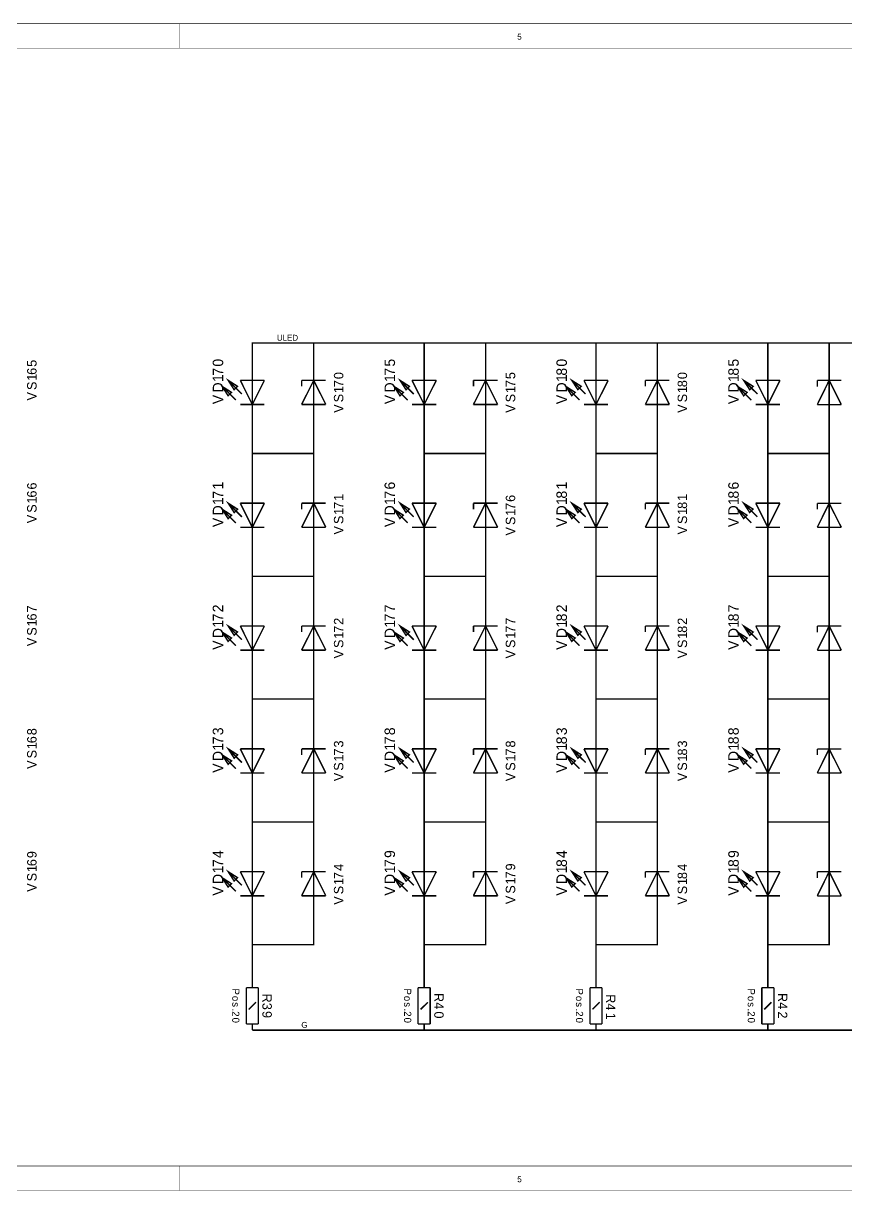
# Model space of a CAD drawing. Header units: millimetres. Extents: x 0 to 33.5, y 0 to 9.5.
# Drawn here: x 21.03 to 27.73, y 0 to 9.5 of the extents above; entities that cross this region are included whole.
import ezdxf

# ---------------------------------------------------------------- set-up
doc = ezdxf.new("R2010")
doc.units = ezdxf.units.MM
doc.header["$MEASUREMENT"] = 0
doc.layers.add('Sheet', color=255, linetype='Continuous')

msp = doc.modelspace()

# ---------------------------------------------------------------- linework, layer by layer
at = {"layer": 'Sheet'}
for points, const_width in [([(0, 9.4983), (0, 0), (33.4646, 0), (33.4646, 9.4983), (0, 9.4983), (0, 9.4983)], 0.0039), ([(0, 9.4983), (33.4646, 9.4983), (33.4646, 0), (0, 0), (0, 9.4983)], 0.0039), ([(0.2005, 9.2995), (0.2005, 0.1988), (33.2657, 0.1988), (33.2657, 9.2995), (0.2005, 9.2995), (0.2005, 9.2995)], 0.0039), ([(0.2005, 9.2995), (33.2657, 9.2995), (33.2657, 0.1988), (0.2005, 0.1988), (0.2005, 9.2995)], 0.0039), ([(22.7305, 6.4968), (22.7029, 6.4692), (22.6545, 6.5452), (22.7305, 6.4968)], 0.0118), ([(22.7798, 6.5461), (22.7522, 6.5185), (22.7037, 6.5945), (22.7798, 6.5461)], 0.0118), ([(22.7798, 6.5461), (22.7522, 6.5185), (22.7037, 6.5945), (22.7798, 6.5461)], 0.0039), ([(24.1306, 6.4968), (24.103, 6.4692), (24.0546, 6.5452), (24.1306, 6.4968)], 0.0118), ([(24.1799, 6.5461), (24.1523, 6.5185), (24.1039, 6.5945), (24.1799, 6.5461)], 0.0118), ([(24.1799, 6.5461), (24.1523, 6.5185), (24.1039, 6.5945), (24.1799, 6.5461)], 0.0039), ([(25.5307, 6.4968), (25.5032, 6.4692), (25.4547, 6.5452), (25.5307, 6.4968)], 0.0118), ([(25.58, 6.5461), (25.5525, 6.5185), (25.5032, 6.5945), (25.58, 6.5461)], 0.0118), ([(25.58, 6.5461), (25.5525, 6.5185), (25.5032, 6.5945), (25.58, 6.5461)], 0.0039), ([(26.9309, 6.4968), (26.9033, 6.4692), (26.854, 6.5452), (26.9309, 6.4968)], 0.0118), ([(26.9802, 6.5461), (26.9526, 6.5185), (26.9033, 6.5945), (26.9802, 6.5461)], 0.0118), ([(26.9802, 6.5461), (26.9526, 6.5185), (26.9033, 6.5945), (26.9802, 6.5461)], 0.0039), ([(22.7305, 6.4968), (22.7029, 6.4692), (22.6545, 6.5452), (22.7305, 6.4968)], 0.0039), ([(24.1306, 6.4968), (24.103, 6.4692), (24.0546, 6.5452), (24.1306, 6.4968)], 0.0039), ([(25.5307, 6.4968), (25.5032, 6.4692), (25.4547, 6.5452), (25.5307, 6.4968)], 0.0039), ([(26.9309, 6.4968), (26.9033, 6.4692), (26.854, 6.5452), (26.9309, 6.4968)], 0.0039), ([(22.7798, 5.5461), (22.7522, 5.5186), (22.7037, 5.5946), (22.7798, 5.5461)], 0.0118), ([(24.1799, 5.5461), (24.1523, 5.5186), (24.1039, 5.5946), (24.1799, 5.5461)], 0.0118), ([(25.58, 5.5461), (25.5525, 5.5186), (25.5032, 5.5946), (25.58, 5.5461)], 0.0118), ([(26.9802, 5.5461), (26.9526, 5.5186), (26.9033, 5.5946), (26.9802, 5.5461)], 0.0118), ([(22.7305, 5.4968), (22.7029, 5.4693), (22.6545, 5.5453), (22.7305, 5.4968)], 0.0118), ([(22.7305, 5.4968), (22.7029, 5.4693), (22.6545, 5.5453), (22.7305, 5.4968)], 0.0039), ([(22.7798, 5.5461), (22.7522, 5.5186), (22.7037, 5.5946), (22.7798, 5.5461)], 0.0039), ([(24.1306, 5.4968), (24.103, 5.4693), (24.0546, 5.5453), (24.1306, 5.4968)], 0.0118), ([(24.1306, 5.4968), (24.103, 5.4693), (24.0546, 5.5453), (24.1306, 5.4968)], 0.0039), ([(24.1799, 5.5461), (24.1523, 5.5186), (24.1039, 5.5946), (24.1799, 5.5461)], 0.0039), ([(25.5307, 5.4968), (25.5032, 5.4693), (25.4547, 5.5453), (25.5307, 5.4968)], 0.0118), ([(25.5307, 5.4968), (25.5032, 5.4693), (25.4547, 5.5453), (25.5307, 5.4968)], 0.0039), ([(25.58, 5.5461), (25.5525, 5.5186), (25.5032, 5.5946), (25.58, 5.5461)], 0.0039), ([(26.9309, 5.4968), (26.9033, 5.4693), (26.854, 5.5453), (26.9309, 5.4968)], 0.0118), ([(26.9309, 5.4968), (26.9033, 5.4693), (26.854, 5.5453), (26.9309, 5.4968)], 0.0039), ([(26.9802, 5.5461), (26.9526, 5.5186), (26.9033, 5.5946), (26.9802, 5.5461)], 0.0039), ([(22.7305, 4.4969), (22.7029, 4.4693), (22.6545, 4.5453), (22.7305, 4.4969)], 0.0118), ([(22.7798, 4.5462), (22.7522, 4.5186), (22.7037, 4.5946), (22.7798, 4.5462)], 0.0118), ([(22.7798, 4.5462), (22.7522, 4.5186), (22.7037, 4.5946), (22.7798, 4.5462)], 0.0039), ([(24.1306, 4.4969), (24.103, 4.4693), (24.0546, 4.5453), (24.1306, 4.4969)], 0.0118), ([(24.1799, 4.5462), (24.1523, 4.5186), (24.1039, 4.5946), (24.1799, 4.5462)], 0.0118), ([(24.1799, 4.5462), (24.1523, 4.5186), (24.1039, 4.5946), (24.1799, 4.5462)], 0.0039), ([(25.5307, 4.4969), (25.5032, 4.4693), (25.4547, 4.5453), (25.5307, 4.4969)], 0.0118), ([(25.58, 4.5462), (25.5525, 4.5186), (25.5032, 4.5946), (25.58, 4.5462)], 0.0118), ([(25.58, 4.5462), (25.5525, 4.5186), (25.5032, 4.5946), (25.58, 4.5462)], 0.0039), ([(26.9309, 4.4969), (26.9033, 4.4693), (26.854, 4.5453), (26.9309, 4.4969)], 0.0118), ([(26.9802, 4.5462), (26.9526, 4.5186), (26.9033, 4.5946), (26.9802, 4.5462)], 0.0118), ([(26.9802, 4.5462), (26.9526, 4.5186), (26.9033, 4.5946), (26.9802, 4.5462)], 0.0039), ([(22.7305, 4.4969), (22.7029, 4.4693), (22.6545, 4.5453), (22.7305, 4.4969)], 0.0039), ([(24.1306, 4.4969), (24.103, 4.4693), (24.0546, 4.5453), (24.1306, 4.4969)], 0.0039), ([(25.5307, 4.4969), (25.5032, 4.4693), (25.4547, 4.5453), (25.5307, 4.4969)], 0.0039), ([(26.9309, 4.4969), (26.9033, 4.4693), (26.854, 4.5453), (26.9309, 4.4969)], 0.0039), ([(22.7798, 3.5462), (22.7522, 3.5186), (22.7037, 3.5947), (22.7798, 3.5462)], 0.0118), ([(24.1799, 3.5462), (24.1523, 3.5186), (24.1039, 3.5947), (24.1799, 3.5462)], 0.0118), ([(25.58, 3.5462), (25.5525, 3.5186), (25.5032, 3.5947), (25.58, 3.5462)], 0.0118), ([(26.9802, 3.5462), (26.9526, 3.5186), (26.9033, 3.5947), (26.9802, 3.5462)], 0.0118), ([(22.7305, 3.4969), (22.7029, 3.4694), (22.6545, 3.5454), (22.7305, 3.4969)], 0.0118), ([(22.7305, 3.4969), (22.7029, 3.4694), (22.6545, 3.5454), (22.7305, 3.4969)], 0.0039), ([(22.7798, 3.5462), (22.7522, 3.5186), (22.7037, 3.5947), (22.7798, 3.5462)], 0.0039), ([(24.1306, 3.4969), (24.103, 3.4694), (24.0546, 3.5454), (24.1306, 3.4969)], 0.0118), ([(24.1306, 3.4969), (24.103, 3.4694), (24.0546, 3.5454), (24.1306, 3.4969)], 0.0039), ([(24.1799, 3.5462), (24.1523, 3.5186), (24.1039, 3.5947), (24.1799, 3.5462)], 0.0039), ([(25.5307, 3.4969), (25.5032, 3.4694), (25.4547, 3.5454), (25.5307, 3.4969)], 0.0118), ([(25.5307, 3.4969), (25.5032, 3.4694), (25.4547, 3.5454), (25.5307, 3.4969)], 0.0039), ([(25.58, 3.5462), (25.5525, 3.5186), (25.5032, 3.5947), (25.58, 3.5462)], 0.0039), ([(26.9309, 3.4969), (26.9033, 3.4694), (26.854, 3.5454), (26.9309, 3.4969)], 0.0118), ([(26.9309, 3.4969), (26.9033, 3.4694), (26.854, 3.5454), (26.9309, 3.4969)], 0.0039), ([(26.9802, 3.5462), (26.9526, 3.5186), (26.9033, 3.5947), (26.9802, 3.5462)], 0.0039), ([(22.7798, 2.5463), (22.7522, 2.5187), (22.7037, 2.5947), (22.7798, 2.5463)], 0.0118), ([(22.7798, 2.5463), (22.7522, 2.5187), (22.7037, 2.5947), (22.7798, 2.5463)], 0.0039), ([(24.1799, 2.5463), (24.1523, 2.5187), (24.1039, 2.5947), (24.1799, 2.5463)], 0.0118), ([(24.1799, 2.5463), (24.1523, 2.5187), (24.1039, 2.5947), (24.1799, 2.5463)], 0.0039), ([(25.58, 2.5463), (25.5525, 2.5187), (25.5032, 2.5947), (25.58, 2.5463)], 0.0118), ([(25.58, 2.5463), (25.5525, 2.5187), (25.5032, 2.5947), (25.58, 2.5463)], 0.0039), ([(26.9802, 2.5463), (26.9526, 2.5187), (26.9033, 2.5947), (26.9802, 2.5463)], 0.0118), ([(26.9802, 2.5463), (26.9526, 2.5187), (26.9033, 2.5947), (26.9802, 2.5463)], 0.0039), ([(22.7305, 2.497), (22.7029, 2.4694), (22.6545, 2.5454), (22.7305, 2.497)], 0.0118), ([(22.7305, 2.497), (22.7029, 2.4694), (22.6545, 2.5454), (22.7305, 2.497)], 0.0039), ([(24.1306, 2.497), (24.103, 2.4694), (24.0546, 2.5454), (24.1306, 2.497)], 0.0118), ([(24.1306, 2.497), (24.103, 2.4694), (24.0546, 2.5454), (24.1306, 2.497)], 0.0039), ([(25.5307, 2.497), (25.5032, 2.4694), (25.4547, 2.5454), (25.5307, 2.497)], 0.0118), ([(25.5307, 2.497), (25.5032, 2.4694), (25.4547, 2.5454), (25.5307, 2.497)], 0.0039), ([(26.9309, 2.497), (26.9033, 2.4694), (26.854, 2.5454), (26.9309, 2.497)], 0.0118), ([(26.9309, 2.497), (26.9033, 2.4694), (26.854, 2.5454), (26.9309, 2.497)], 0.0039)]:
    msp.add_lwpolyline(points, close=True, dxfattribs=dict(at, const_width=const_width))
for points, const_width in [([(22.3103, 9.4992), (22.3103, 9.2995)], 0.0039), ([(22.9001, 6.6931), (22.9001, 6.8994), (23.4005, 6.8994), (23.4005, 6.6931)], 0.0118), ([(23.4013, 6.8986), (24.3002, 6.8986), (24.8014, 6.8986), (25.7003, 6.8986), (26.2016, 6.8986), (27.1005, 6.8986), (27.6, 6.8986), (28.5006, 6.8986), (29.0002, 6.8986), (29.9007, 6.8986), (30.4003, 6.8986), (30.4003, 6.6931)], 0.0118), ([(24.3002, 6.6931), (24.3002, 6.8994)], 0.0118), ([(24.8006, 6.8994), (24.8006, 6.6931)], 0.0118), ([(25.7003, 6.6931), (25.7003, 6.8994)], 0.0118), ([(26.2007, 6.8994), (26.2007, 6.6931)], 0.0118), ([(27.1005, 6.6931), (27.1005, 6.8994)], 0.0118), ([(27.6, 6.8986), (27.6, 6.6931)], 0.0118), ([(22.9001, 6.5945), (22.9001, 6.6931)], 0.0118), ([(23.4005, 6.5945), (23.4005, 6.6931)], 0.0118), ([(24.3002, 6.5945), (24.3002, 6.6931)], 0.0118), ([(24.8006, 6.5945), (24.8006, 6.6931)], 0.0118), ([(25.7003, 6.5945), (25.7003, 6.6931)], 0.0118), ([(26.2007, 6.5945), (26.2007, 6.6931)], 0.0118), ([(27.1005, 6.5945), (27.1005, 6.6931)], 0.0118), ([(27.6, 6.5945), (27.6, 6.6931)], 0.0118), ([(22.8149, 6.4834), (22.7037, 6.5945)], 0.0118), ([(22.7798, 6.5461), (22.7037, 6.5945)], 0.0118), ([(22.7522, 6.5185), (22.7037, 6.5945)], 0.0118), ([(22.8023, 6.5945), (22.9986, 6.5945)], 0.0118), ([(22.8023, 6.5945), (22.9001, 6.3982)], 0.0118), ([(22.9986, 6.5945), (22.9001, 6.3982)], 0.0118), ([(22.9001, 6.3982), (22.9001, 6.5945)], 0.0118), ([(23.499, 6.5945), (23.3019, 6.5945)], 0.0118), ([(23.3019, 6.3982), (23.4005, 6.5945)], 0.0118), ([(23.3019, 6.5945), (23.3019, 6.5452)], 0.0118), ([(23.4005, 6.3982), (23.4005, 6.5945)], 0.0118), ([(23.4005, 6.5945), (23.499, 6.3982)], 0.0118), ([(24.215, 6.4834), (24.1039, 6.5945)], 0.0118), ([(24.1799, 6.5461), (24.1039, 6.5945)], 0.0118), ([(24.1523, 6.5185), (24.1039, 6.5945)], 0.0118), ([(24.2016, 6.5945), (24.3988, 6.5945)], 0.0118), ([(24.2016, 6.5945), (24.3002, 6.3982)], 0.0118), ([(24.3988, 6.5945), (24.3002, 6.3982)], 0.0118), ([(24.3002, 6.3982), (24.3002, 6.5945)], 0.0118), ([(24.8992, 6.5945), (24.702, 6.5945)], 0.0118), ([(24.702, 6.3982), (24.8006, 6.5945)], 0.0118), ([(24.702, 6.5945), (24.702, 6.5452)], 0.0118), ([(24.8006, 6.3982), (24.8006, 6.5945)], 0.0118), ([(24.8006, 6.5945), (24.8992, 6.3982)], 0.0118), ([(25.6151, 6.4834), (25.5032, 6.5945)], 0.0118), ([(25.58, 6.5461), (25.5032, 6.5945)], 0.0118), ([(25.5525, 6.5185), (25.5032, 6.5945)], 0.0118), ([(25.6018, 6.5945), (25.7989, 6.5945)], 0.0118), ([(25.6018, 6.5945), (25.7003, 6.3982)], 0.0118), ([(25.7989, 6.5945), (25.7003, 6.3982)], 0.0118), ([(25.7003, 6.3982), (25.7003, 6.5945)], 0.0118), ([(26.2985, 6.5945), (26.1022, 6.5945)], 0.0118), ([(26.1022, 6.3982), (26.2007, 6.5945)], 0.0118), ([(26.1022, 6.5945), (26.1022, 6.5452)], 0.0118), ([(26.2007, 6.3982), (26.2007, 6.5945)], 0.0118), ([(26.2007, 6.5945), (26.2985, 6.3982)], 0.0118), ([(27.0153, 6.4834), (26.9033, 6.5945)], 0.0118), ([(26.9802, 6.5461), (26.9033, 6.5945)], 0.0118), ([(26.9526, 6.5185), (26.9033, 6.5945)], 0.0118), ([(27.0019, 6.5945), (27.199, 6.5945)], 0.0118), ([(27.0019, 6.5945), (27.1005, 6.3982)], 0.0118), ([(27.199, 6.5945), (27.1005, 6.3982)], 0.0118), ([(27.1005, 6.3982), (27.1005, 6.5945)], 0.0118), ([(27.6986, 6.5945), (27.5031, 6.5945)], 0.0118), ([(27.5031, 6.3974), (27.6, 6.5945)], 0.0118), ([(27.5031, 6.5945), (27.5031, 6.5444)], 0.0118), ([(27.6, 6.3974), (27.6, 6.5945)], 0.0118), ([(27.6, 6.5945), (27.6986, 6.3974)], 0.0118), ([(22.7656, 6.4341), (22.6545, 6.5452)], 0.0118), ([(24.1657, 6.4341), (24.0546, 6.5452)], 0.0118), ([(25.5658, 6.4341), (25.4547, 6.5452)], 0.0118), ([(26.966, 6.4341), (26.854, 6.5452)], 0.0118), ([(22.8023, 6.3982), (22.9986, 6.3982)], 0.0118), ([(22.9001, 6.3982), (22.9001, 6.2996)], 0.0118), ([(23.499, 6.3982), (23.3019, 6.3982)], 0.0118), ([(23.4005, 6.3982), (23.4005, 6.2996)], 0.0118), ([(24.2016, 6.3982), (24.3988, 6.3982)], 0.0118), ([(24.3002, 6.3982), (24.3002, 6.2996)], 0.0118), ([(24.8992, 6.3982), (24.702, 6.3982)], 0.0118), ([(24.8006, 6.3982), (24.8006, 6.2996)], 0.0118), ([(25.6018, 6.3982), (25.7989, 6.3982)], 0.0118), ([(25.7003, 6.3982), (25.7003, 6.2996)], 0.0118), ([(26.2985, 6.3982), (26.1022, 6.3982)], 0.0118), ([(26.2007, 6.3982), (26.2007, 6.2996)], 0.0118), ([(27.0019, 6.3982), (27.199, 6.3982)], 0.0118), ([(27.1005, 6.3982), (27.1005, 6.2996)], 0.0118), ([(27.6986, 6.3974), (27.5031, 6.3974)], 0.0118), ([(27.6, 6.3974), (27.6, 6.2988)], 0.0118), ([(22.9001, 6.2996), (22.9001, 5.9997), (22.9001, 5.6931)], 0.0118), ([(23.4005, 6.2996), (23.4005, 5.9997), (23.4005, 5.6931)], 0.0118), ([(24.3002, 6.2996), (24.3002, 5.9997), (24.3002, 5.6931)], 0.0118), ([(24.8006, 6.2996), (24.8006, 5.9997), (24.8006, 5.6931)], 0.0118), ([(25.7003, 6.2996), (25.7003, 5.9997), (25.7003, 5.6931)], 0.0118), ([(26.2007, 6.2996), (26.2007, 5.9997), (26.2007, 5.6931)], 0.0118), ([(27.1005, 6.2996), (27.1005, 5.9997), (27.1005, 5.6931)], 0.0118), ([(27.6, 6.2988), (27.6, 5.9997), (27.6, 5.6923)], 0.0118), ([(23.4005, 5.9997), (22.9001, 5.9997)], 0.0118), ([(24.8006, 5.9997), (24.3002, 5.9997)], 0.0118), ([(26.2007, 5.9997), (25.7003, 5.9997)], 0.0118), ([(27.6, 5.9997), (27.1005, 5.9997)], 0.0118), ([(22.9001, 5.5946), (22.9001, 5.6931)], 0.0118), ([(23.4005, 5.5946), (23.4005, 5.6931)], 0.0118), ([(24.3002, 5.5946), (24.3002, 5.6931)], 0.0118), ([(24.8006, 5.5946), (24.8006, 5.6931)], 0.0118), ([(25.7003, 5.5946), (25.7003, 5.6931)], 0.0118), ([(26.2007, 5.5946), (26.2007, 5.6931)], 0.0118), ([(27.1005, 5.5946), (27.1005, 5.6931)], 0.0118), ([(27.6, 5.5937), (27.6, 5.6923)], 0.0118), ([(22.7656, 5.4342), (22.6545, 5.5453)], 0.0118), ([(22.8149, 5.4835), (22.7037, 5.5946)], 0.0118), ([(22.7798, 5.5461), (22.7037, 5.5946)], 0.0118), ([(22.7522, 5.5186), (22.7037, 5.5946)], 0.0118), ([(22.8023, 5.5946), (22.9986, 5.5946)], 0.0118), ([(22.8023, 5.5946), (22.9001, 5.3983)], 0.0118), ([(22.9986, 5.5946), (22.9001, 5.3983)], 0.0118), ([(22.9001, 5.3983), (22.9001, 5.5946)], 0.0118), ([(23.499, 5.5946), (23.3019, 5.5946)], 0.0118), ([(23.3019, 5.3983), (23.4005, 5.5946)], 0.0118), ([(23.3019, 5.5946), (23.3019, 5.5453)], 0.0118), ([(23.4005, 5.3983), (23.4005, 5.5946)], 0.0118), ([(23.4005, 5.5946), (23.499, 5.3983)], 0.0118), ([(24.1657, 5.4342), (24.0546, 5.5453)], 0.0118), ([(24.215, 5.4835), (24.1039, 5.5946)], 0.0118), ([(24.1799, 5.5461), (24.1039, 5.5946)], 0.0118), ([(24.1523, 5.5186), (24.1039, 5.5946)], 0.0118), ([(24.2016, 5.5946), (24.3988, 5.5946)], 0.0118), ([(24.2016, 5.5946), (24.3002, 5.3983)], 0.0118), ([(24.3988, 5.5946), (24.3002, 5.3983)], 0.0118), ([(24.3002, 5.3983), (24.3002, 5.5946)], 0.0118), ([(24.8992, 5.5946), (24.702, 5.5946)], 0.0118), ([(24.702, 5.3983), (24.8006, 5.5946)], 0.0118), ([(24.702, 5.5946), (24.702, 5.5453)], 0.0118), ([(24.8006, 5.3983), (24.8006, 5.5946)], 0.0118), ([(24.8006, 5.5946), (24.8992, 5.3983)], 0.0118), ([(25.5658, 5.4342), (25.4547, 5.5453)], 0.0118), ([(25.6151, 5.4835), (25.5032, 5.5946)], 0.0118), ([(25.58, 5.5461), (25.5032, 5.5946)], 0.0118), ([(25.5525, 5.5186), (25.5032, 5.5946)], 0.0118), ([(25.6018, 5.5946), (25.7989, 5.5946)], 0.0118), ([(25.6018, 5.5946), (25.7003, 5.3983)], 0.0118), ([(25.7989, 5.5946), (25.7003, 5.3983)], 0.0118), ([(25.7003, 5.3983), (25.7003, 5.5946)], 0.0118), ([(26.2985, 5.5946), (26.1022, 5.5946)], 0.0118), ([(26.1022, 5.3983), (26.2007, 5.5946)], 0.0118), ([(26.1022, 5.5946), (26.1022, 5.5453)], 0.0118), ([(26.2007, 5.3983), (26.2007, 5.5946)], 0.0118), ([(26.2007, 5.5946), (26.2985, 5.3983)], 0.0118), ([(26.966, 5.4342), (26.854, 5.5453)], 0.0118), ([(27.0153, 5.4835), (26.9033, 5.5946)], 0.0118), ([(26.9802, 5.5461), (26.9033, 5.5946)], 0.0118), ([(26.9526, 5.5186), (26.9033, 5.5946)], 0.0118), ([(27.0019, 5.5946), (27.199, 5.5946)], 0.0118), ([(27.0019, 5.5946), (27.1005, 5.3983)], 0.0118), ([(27.199, 5.5946), (27.1005, 5.3983)], 0.0118), ([(27.1005, 5.3983), (27.1005, 5.5946)], 0.0118), ([(27.6986, 5.5937), (27.5031, 5.5937)], 0.0118), ([(27.5031, 5.3983), (27.6, 5.5937)], 0.0118), ([(27.5031, 5.5937), (27.5031, 5.5453)], 0.0118), ([(27.6, 5.3983), (27.6, 5.5937)], 0.0118), ([(27.6, 5.5937), (27.6986, 5.3983)], 0.0118), ([(22.8023, 5.3983), (22.9986, 5.3983)], 0.0118), ([(22.9001, 5.3983), (22.9001, 5.2997)], 0.0118), ([(23.499, 5.3983), (23.3019, 5.3983)], 0.0118), ([(23.4005, 5.3983), (23.4005, 5.2997)], 0.0118), ([(24.2016, 5.3983), (24.3988, 5.3983)], 0.0118), ([(24.3002, 5.3983), (24.3002, 5.2997)], 0.0118), ([(24.8992, 5.3983), (24.702, 5.3983)], 0.0118), ([(24.8006, 5.3983), (24.8006, 5.2997)], 0.0118), ([(25.6018, 5.3983), (25.7989, 5.3983)], 0.0118), ([(25.7003, 5.3983), (25.7003, 5.2997)], 0.0118), ([(26.2985, 5.3983), (26.1022, 5.3983)], 0.0118), ([(26.2007, 5.3983), (26.2007, 5.2997)], 0.0118), ([(27.0019, 5.3983), (27.199, 5.3983)], 0.0118), ([(27.1005, 5.3983), (27.1005, 5.2997)], 0.0118), ([(27.6986, 5.3983), (27.5031, 5.3983)], 0.0118), ([(27.6, 5.3983), (27.6, 5.2997)], 0.0118), ([(22.9001, 5.2997), (22.9001, 4.9998), (22.9001, 4.6932)], 0.0118), ([(23.4005, 5.2997), (23.4005, 4.9998), (23.4005, 4.6932)], 0.0118), ([(24.3002, 5.2997), (24.3002, 4.9998), (24.3002, 4.6932)], 0.0118), ([(24.8006, 5.2997), (24.8006, 4.9998), (24.8006, 4.6932)], 0.0118), ([(25.7003, 5.2997), (25.7003, 4.9998), (25.7003, 4.6932)], 0.0118), ([(26.2007, 5.2997), (26.2007, 4.9998), (26.2007, 4.6932)], 0.0118), ([(27.1005, 5.2997), (27.1005, 4.9998), (27.1005, 4.6932)], 0.0118), ([(27.6, 5.2997), (27.6, 4.9989), (27.6, 4.6932)], 0.0118), ([(23.4005, 4.9998), (22.9001, 4.9998)], 0.0118), ([(24.8006, 4.9998), (24.3002, 4.9998)], 0.0118), ([(26.2007, 4.9998), (25.7003, 4.9998)], 0.0118), ([(27.6, 4.9989), (27.1005, 4.9989)], 0.0118), ([(22.9001, 4.5946), (22.9001, 4.6932)], 0.0118), ([(23.4005, 4.5946), (23.4005, 4.6932)], 0.0118), ([(24.3002, 4.5946), (24.3002, 4.6932)], 0.0118), ([(24.8006, 4.5946), (24.8006, 4.6932)], 0.0118), ([(25.7003, 4.5946), (25.7003, 4.6932)], 0.0118), ([(26.2007, 4.5946), (26.2007, 4.6932)], 0.0118), ([(27.1005, 4.5946), (27.1005, 4.6932)], 0.0118), ([(27.6, 4.5946), (27.6, 4.6932)], 0.0118), ([(22.8149, 4.4835), (22.7037, 4.5946)], 0.0118), ([(22.7798, 4.5462), (22.7037, 4.5946)], 0.0118), ([(22.7522, 4.5186), (22.7037, 4.5946)], 0.0118), ([(22.8023, 4.5946), (22.9986, 4.5946)], 0.0118), ([(22.8023, 4.5946), (22.9001, 4.3983)], 0.0118), ([(22.9986, 4.5946), (22.9001, 4.3983)], 0.0118), ([(22.9001, 4.3983), (22.9001, 4.5946)], 0.0118), ([(23.499, 4.5946), (23.3019, 4.5946)], 0.0118), ([(23.3019, 4.3983), (23.4005, 4.5946)], 0.0118), ([(23.3019, 4.5946), (23.3019, 4.5453)], 0.0118), ([(23.4005, 4.3983), (23.4005, 4.5946)], 0.0118), ([(23.4005, 4.5946), (23.499, 4.3983)], 0.0118), ([(24.215, 4.4835), (24.1039, 4.5946)], 0.0118), ([(24.1799, 4.5462), (24.1039, 4.5946)], 0.0118), ([(24.1523, 4.5186), (24.1039, 4.5946)], 0.0118), ([(24.2016, 4.5946), (24.3988, 4.5946)], 0.0118), ([(24.2016, 4.5946), (24.3002, 4.3983)], 0.0118), ([(24.3988, 4.5946), (24.3002, 4.3983)], 0.0118), ([(24.3002, 4.3983), (24.3002, 4.5946)], 0.0118), ([(24.8992, 4.5946), (24.702, 4.5946)], 0.0118), ([(24.702, 4.3983), (24.8006, 4.5946)], 0.0118), ([(24.702, 4.5946), (24.702, 4.5453)], 0.0118), ([(24.8006, 4.3983), (24.8006, 4.5946)], 0.0118), ([(24.8006, 4.5946), (24.8992, 4.3983)], 0.0118), ([(25.6151, 4.4835), (25.5032, 4.5946)], 0.0118), ([(25.58, 4.5462), (25.5032, 4.5946)], 0.0118), ([(25.5525, 4.5186), (25.5032, 4.5946)], 0.0118), ([(25.6018, 4.5946), (25.7989, 4.5946)], 0.0118), ([(25.6018, 4.5946), (25.7003, 4.3983)], 0.0118), ([(25.7989, 4.5946), (25.7003, 4.3983)], 0.0118), ([(25.7003, 4.3983), (25.7003, 4.5946)], 0.0118), ([(26.2985, 4.5946), (26.1022, 4.5946)], 0.0118), ([(26.1022, 4.3983), (26.2007, 4.5946)], 0.0118), ([(26.1022, 4.5946), (26.1022, 4.5453)], 0.0118), ([(26.2007, 4.3983), (26.2007, 4.5946)], 0.0118), ([(26.2007, 4.5946), (26.2985, 4.3983)], 0.0118), ([(27.0153, 4.4835), (26.9033, 4.5946)], 0.0118), ([(26.9802, 4.5462), (26.9033, 4.5946)], 0.0118), ([(26.9526, 4.5186), (26.9033, 4.5946)], 0.0118), ([(27.0019, 4.5946), (27.199, 4.5946)], 0.0118), ([(27.0019, 4.5946), (27.1005, 4.3983)], 0.0118), ([(27.199, 4.5946), (27.1005, 4.3983)], 0.0118), ([(27.1005, 4.3983), (27.1005, 4.5946)], 0.0118), ([(27.6986, 4.5946), (27.5031, 4.5946)], 0.0118), ([(27.5031, 4.3975), (27.6, 4.5946)], 0.0118), ([(27.5031, 4.5946), (27.5031, 4.5445)], 0.0118), ([(27.6, 4.3975), (27.6, 4.5946)], 0.0118), ([(27.6, 4.5946), (27.6986, 4.3975)], 0.0118), ([(22.7656, 4.4342), (22.6545, 4.5453)], 0.0118), ([(24.1657, 4.4342), (24.0546, 4.5453)], 0.0118), ([(25.5658, 4.4342), (25.4547, 4.5453)], 0.0118), ([(26.966, 4.4342), (26.854, 4.5453)], 0.0118), ([(22.8023, 4.3983), (22.9986, 4.3983)], 0.0118), ([(22.9001, 4.3983), (22.9001, 4.2997)], 0.0118), ([(23.499, 4.3983), (23.3019, 4.3983)], 0.0118), ([(23.4005, 4.3983), (23.4005, 4.2997)], 0.0118), ([(24.2016, 4.3983), (24.3988, 4.3983)], 0.0118), ([(24.3002, 4.3983), (24.3002, 4.2997)], 0.0118), ([(24.8992, 4.3983), (24.702, 4.3983)], 0.0118), ([(24.8006, 4.3983), (24.8006, 4.2997)], 0.0118), ([(25.6018, 4.3983), (25.7989, 4.3983)], 0.0118), ([(25.7003, 4.3983), (25.7003, 4.2997)], 0.0118), ([(26.2985, 4.3983), (26.1022, 4.3983)], 0.0118), ([(26.2007, 4.3983), (26.2007, 4.2997)], 0.0118), ([(27.0019, 4.3983), (27.199, 4.3983)], 0.0118), ([(27.1005, 4.3983), (27.1005, 4.2997)], 0.0118), ([(27.6986, 4.3975), (27.5031, 4.3975)], 0.0118), ([(27.6, 4.3975), (27.6, 4.2989)], 0.0118), ([(22.9001, 4.2997), (22.9001, 3.9998), (22.9001, 3.6932)], 0.0118), ([(23.4005, 4.2997), (23.4005, 3.9998), (23.4005, 3.6932)], 0.0118), ([(24.3002, 4.2997), (24.3002, 3.9998), (24.3002, 3.6932)], 0.0118), ([(24.8006, 4.2997), (24.8006, 3.9998), (24.8006, 3.6932)], 0.0118), ([(25.7003, 4.2997), (25.7003, 3.9998), (25.7003, 3.6932)], 0.0118), ([(26.2007, 4.2997), (26.2007, 3.9998), (26.2007, 3.6932)], 0.0118), ([(27.1005, 4.2997), (27.1005, 3.9998), (27.1005, 3.6932)], 0.0118), ([(27.6, 4.2989), (27.6, 3.9998), (27.6, 3.6924)], 0.0118), ([(23.4005, 3.9998), (22.9001, 3.9998)], 0.0118), ([(24.8006, 3.9998), (24.3002, 3.9998)], 0.0118), ([(26.2007, 3.9998), (25.7003, 3.9998)], 0.0118), ([(27.6, 3.9998), (27.1005, 3.9998)], 0.0118), ([(22.9001, 3.5947), (22.9001, 3.6932)], 0.0118), ([(23.4005, 3.5947), (23.4005, 3.6932)], 0.0118), ([(24.3002, 3.5947), (24.3002, 3.6932)], 0.0118), ([(24.8006, 3.5947), (24.8006, 3.6932)], 0.0118), ([(25.7003, 3.5947), (25.7003, 3.6932)], 0.0118), ([(26.2007, 3.5947), (26.2007, 3.6932)], 0.0118), ([(27.1005, 3.5947), (27.1005, 3.6932)], 0.0118), ([(27.6, 3.5938), (27.6, 3.6924)], 0.0118), ([(22.7656, 3.4343), (22.6545, 3.5454)], 0.0118), ([(22.8149, 3.4836), (22.7037, 3.5947)], 0.0118), ([(22.7798, 3.5462), (22.7037, 3.5947)], 0.0118), ([(22.7522, 3.5186), (22.7037, 3.5947)], 0.0118), ([(22.8023, 3.5947), (22.9986, 3.5947)], 0.0118), ([(22.8023, 3.5947), (22.9001, 3.3983)], 0.0118), ([(22.9986, 3.5947), (22.9001, 3.3983)], 0.0118), ([(22.9001, 3.3983), (22.9001, 3.5947)], 0.0118), ([(23.499, 3.5947), (23.3019, 3.5947)], 0.0118), ([(23.3019, 3.3983), (23.4005, 3.5947)], 0.0118), ([(23.3019, 3.5947), (23.3019, 3.5454)], 0.0118), ([(23.4005, 3.3983), (23.4005, 3.5947)], 0.0118), ([(23.4005, 3.5947), (23.499, 3.3983)], 0.0118), ([(24.1657, 3.4343), (24.0546, 3.5454)], 0.0118), ([(24.215, 3.4836), (24.1039, 3.5947)], 0.0118), ([(24.1799, 3.5462), (24.1039, 3.5947)], 0.0118), ([(24.1523, 3.5186), (24.1039, 3.5947)], 0.0118), ([(24.2016, 3.5947), (24.3988, 3.5947)], 0.0118), ([(24.2016, 3.5947), (24.3002, 3.3983)], 0.0118), ([(24.3988, 3.5947), (24.3002, 3.3983)], 0.0118), ([(24.3002, 3.3983), (24.3002, 3.5947)], 0.0118), ([(24.8992, 3.5947), (24.702, 3.5947)], 0.0118), ([(24.702, 3.3983), (24.8006, 3.5947)], 0.0118), ([(24.702, 3.5947), (24.702, 3.5454)], 0.0118), ([(24.8006, 3.3983), (24.8006, 3.5947)], 0.0118), ([(24.8006, 3.5947), (24.8992, 3.3983)], 0.0118), ([(25.5658, 3.4343), (25.4547, 3.5454)], 0.0118), ([(25.6151, 3.4836), (25.5032, 3.5947)], 0.0118), ([(25.58, 3.5462), (25.5032, 3.5947)], 0.0118), ([(25.5525, 3.5186), (25.5032, 3.5947)], 0.0118), ([(25.6018, 3.5947), (25.7989, 3.5947)], 0.0118), ([(25.6018, 3.5947), (25.7003, 3.3983)], 0.0118), ([(25.7989, 3.5947), (25.7003, 3.3983)], 0.0118), ([(25.7003, 3.3983), (25.7003, 3.5947)], 0.0118), ([(26.2985, 3.5947), (26.1022, 3.5947)], 0.0118), ([(26.1022, 3.3983), (26.2007, 3.5947)], 0.0118), ([(26.1022, 3.5947), (26.1022, 3.5454)], 0.0118), ([(26.2007, 3.3983), (26.2007, 3.5947)], 0.0118), ([(26.2007, 3.5947), (26.2985, 3.3983)], 0.0118), ([(26.966, 3.4343), (26.854, 3.5454)], 0.0118), ([(27.0153, 3.4836), (26.9033, 3.5947)], 0.0118), ([(26.9802, 3.5462), (26.9033, 3.5947)], 0.0118), ([(26.9526, 3.5186), (26.9033, 3.5947)], 0.0118), ([(27.0019, 3.5947), (27.199, 3.5947)], 0.0118), ([(27.0019, 3.5947), (27.1005, 3.3983)], 0.0118), ([(27.199, 3.5947), (27.1005, 3.3983)], 0.0118), ([(27.1005, 3.3983), (27.1005, 3.5947)], 0.0118), ([(27.6986, 3.5938), (27.5031, 3.5938)], 0.0118), ([(27.5031, 3.3983), (27.6, 3.5938)], 0.0118), ([(27.5031, 3.5938), (27.5031, 3.5454)], 0.0118), ([(27.6, 3.3983), (27.6, 3.5938)], 0.0118), ([(27.6, 3.5938), (27.6986, 3.3983)], 0.0118), ([(22.8023, 3.3983), (22.9986, 3.3983)], 0.0118), ([(22.9001, 3.3983), (22.9001, 3.2998)], 0.0118), ([(23.499, 3.3983), (23.3019, 3.3983)], 0.0118), ([(23.4005, 3.3983), (23.4005, 3.2998)], 0.0118), ([(24.2016, 3.3983), (24.3988, 3.3983)], 0.0118), ([(24.3002, 3.3983), (24.3002, 3.2998)], 0.0118), ([(24.8992, 3.3983), (24.702, 3.3983)], 0.0118), ([(24.8006, 3.3983), (24.8006, 3.2998)], 0.0118), ([(25.6018, 3.3983), (25.7989, 3.3983)], 0.0118), ([(25.7003, 3.3983), (25.7003, 3.2998)], 0.0118), ([(26.2985, 3.3983), (26.1022, 3.3983)], 0.0118), ([(26.2007, 3.3983), (26.2007, 3.2998)], 0.0118), ([(27.0019, 3.3983), (27.199, 3.3983)], 0.0118), ([(27.1005, 3.3983), (27.1005, 3.2998)], 0.0118), ([(27.6986, 3.3983), (27.5031, 3.3983)], 0.0118), ([(27.6, 3.3983), (27.6, 3.2998)], 0.0118), ([(22.9001, 3.2998), (22.9001, 2.9999), (22.9001, 2.6933)], 0.0118), ([(23.4005, 3.2998), (23.4005, 2.9999), (23.4005, 2.6933)], 0.0118), ([(24.3002, 3.2998), (24.3002, 2.9999), (24.3002, 2.6933)], 0.0118), ([(24.8006, 3.2998), (24.8006, 2.9999), (24.8006, 2.6933)], 0.0118), ([(25.7003, 3.2998), (25.7003, 2.9999), (25.7003, 2.6933)], 0.0118), ([(26.2007, 3.2998), (26.2007, 2.9999), (26.2007, 2.6933)], 0.0118), ([(27.1005, 3.2998), (27.1005, 2.9999), (27.1005, 2.6933)], 0.0118), ([(27.6, 3.2998), (27.6, 2.999), (27.6, 2.6933)], 0.0118), ([(23.4005, 2.9999), (22.9001, 2.9999)], 0.0118), ([(24.8006, 2.9999), (24.3002, 2.9999)], 0.0118), ([(26.2007, 2.9999), (25.7003, 2.9999)], 0.0118), ([(27.6, 2.999), (27.1005, 2.999)], 0.0118), ([(22.9001, 2.5947), (22.9001, 2.6933)], 0.0118), ([(23.4005, 2.5947), (23.4005, 2.6933)], 0.0118), ([(24.3002, 2.5947), (24.3002, 2.6933)], 0.0118), ([(24.8006, 2.5947), (24.8006, 2.6933)], 0.0118), ([(25.7003, 2.5947), (25.7003, 2.6933)], 0.0118), ([(26.2007, 2.5947), (26.2007, 2.6933)], 0.0118), ([(27.1005, 2.5947), (27.1005, 2.6933)], 0.0118), ([(27.6, 2.5947), (27.6, 2.6933)], 0.0118), ([(22.8149, 2.4836), (22.7037, 2.5947)], 0.0118), ([(22.7798, 2.5463), (22.7037, 2.5947)], 0.0118), ([(22.7522, 2.5187), (22.7037, 2.5947)], 0.0118), ([(22.8023, 2.5947), (22.9986, 2.5947)], 0.0118), ([(22.8023, 2.5947), (22.9001, 2.3984)], 0.0118), ([(22.9986, 2.5947), (22.9001, 2.3984)], 0.0118), ([(22.9001, 2.3984), (22.9001, 2.5947)], 0.0118), ([(23.499, 2.5947), (23.3019, 2.5947)], 0.0118), ([(23.3019, 2.3984), (23.4005, 2.5947)], 0.0118), ([(23.3019, 2.5947), (23.3019, 2.5454)], 0.0118), ([(23.4005, 2.3984), (23.4005, 2.5947)], 0.0118), ([(23.4005, 2.5947), (23.499, 2.3984)], 0.0118), ([(24.215, 2.4836), (24.1039, 2.5947)], 0.0118), ([(24.1799, 2.5463), (24.1039, 2.5947)], 0.0118), ([(24.1523, 2.5187), (24.1039, 2.5947)], 0.0118), ([(24.2016, 2.5947), (24.3988, 2.5947)], 0.0118), ([(24.2016, 2.5947), (24.3002, 2.3984)], 0.0118), ([(24.3988, 2.5947), (24.3002, 2.3984)], 0.0118), ([(24.3002, 2.3984), (24.3002, 2.5947)], 0.0118), ([(24.8992, 2.5947), (24.702, 2.5947)], 0.0118), ([(24.702, 2.3984), (24.8006, 2.5947)], 0.0118), ([(24.702, 2.5947), (24.702, 2.5454)], 0.0118), ([(24.8006, 2.3984), (24.8006, 2.5947)], 0.0118), ([(24.8006, 2.5947), (24.8992, 2.3984)], 0.0118), ([(25.6151, 2.4836), (25.5032, 2.5947)], 0.0118), ([(25.58, 2.5463), (25.5032, 2.5947)], 0.0118), ([(25.5525, 2.5187), (25.5032, 2.5947)], 0.0118), ([(25.6018, 2.5947), (25.7989, 2.5947)], 0.0118), ([(25.6018, 2.5947), (25.7003, 2.3984)], 0.0118), ([(25.7989, 2.5947), (25.7003, 2.3984)], 0.0118), ([(25.7003, 2.3984), (25.7003, 2.5947)], 0.0118), ([(26.2985, 2.5947), (26.1022, 2.5947)], 0.0118), ([(26.1022, 2.3984), (26.2007, 2.5947)], 0.0118), ([(26.1022, 2.5947), (26.1022, 2.5454)], 0.0118), ([(26.2007, 2.3984), (26.2007, 2.5947)], 0.0118), ([(26.2007, 2.5947), (26.2985, 2.3984)], 0.0118), ([(27.0153, 2.4836), (26.9033, 2.5947)], 0.0118), ([(26.9802, 2.5463), (26.9033, 2.5947)], 0.0118), ([(26.9526, 2.5187), (26.9033, 2.5947)], 0.0118), ([(27.0019, 2.5947), (27.199, 2.5947)], 0.0118), ([(27.0019, 2.5947), (27.1005, 2.3984)], 0.0118), ([(27.199, 2.5947), (27.1005, 2.3984)], 0.0118), ([(27.1005, 2.3984), (27.1005, 2.5947)], 0.0118), ([(27.6986, 2.5947), (27.5031, 2.5947)], 0.0118), ([(27.5031, 2.3976), (27.6, 2.5947)], 0.0118), ([(27.5031, 2.5947), (27.5031, 2.5446)], 0.0118), ([(27.6, 2.3976), (27.6, 2.5947)], 0.0118), ([(27.6, 2.5947), (27.6986, 2.3976)], 0.0118), ([(22.7656, 2.4343), (22.6545, 2.5454)], 0.0118), ([(24.1657, 2.4343), (24.0546, 2.5454)], 0.0118), ([(25.5658, 2.4343), (25.4547, 2.5454)], 0.0118), ([(26.966, 2.4343), (26.854, 2.5454)], 0.0118), ([(22.8023, 2.3984), (22.9986, 2.3984)], 0.0118), ([(22.9001, 2.3984), (22.9001, 2.2998)], 0.0118), ([(23.499, 2.3984), (23.3019, 2.3984)], 0.0118), ([(23.4005, 2.3984), (23.4005, 2.2998)], 0.0118), ([(24.2016, 2.3984), (24.3988, 2.3984)], 0.0118), ([(24.3002, 2.3984), (24.3002, 2.2998)], 0.0118), ([(24.8992, 2.3984), (24.702, 2.3984)], 0.0118), ([(24.8006, 2.3984), (24.8006, 2.2998)], 0.0118), ([(25.6018, 2.3984), (25.7989, 2.3984)], 0.0118), ([(25.7003, 2.3984), (25.7003, 2.2998)], 0.0118), ([(26.2985, 2.3984), (26.1022, 2.3984)], 0.0118), ([(26.2007, 2.3984), (26.2007, 2.2998)], 0.0118), ([(27.0019, 2.3984), (27.199, 2.3984)], 0.0118), ([(27.1005, 2.3984), (27.1005, 2.2998)], 0.0118), ([(27.6986, 2.3976), (27.5031, 2.3976)], 0.0118), ([(27.6, 2.3976), (27.6, 2.299)], 0.0118), ([(23.4005, 2.2998), (23.4005, 1.9999), (22.9001, 1.9999)], 0.0118), ([(22.9001, 2.2998), (22.9001, 1.9999), (22.9001, 1.7)], 0.0118), ([(24.8006, 2.2998), (24.8006, 1.9999), (24.3002, 1.9999)], 0.0118), ([(24.3002, 2.2998), (24.3002, 1.9999), (24.3002, 1.7)], 0.0118), ([(26.2007, 2.2998), (26.2007, 1.9999), (25.7003, 1.9999)], 0.0118), ([(25.7003, 2.2998), (25.7003, 1.9999), (25.7003, 1.7)], 0.0118), ([(27.1005, 2.2998), (27.1005, 1.9999), (27.1005, 1.7)], 0.0118), ([(27.6, 2.299), (27.6, 1.9999), (27.1005, 1.9999)], 0.0118), ([(22.8508, 1.355), (22.8508, 1.6507)], 0.0118), ([(22.8508, 1.6507), (22.9494, 1.6507)], 0.0118), ([(22.9001, 1.6507), (22.9001, 1.7)], 0.0118), ([(22.9494, 1.6507), (22.9494, 1.355)], 0.0118), ([(24.2509, 1.355), (24.2509, 1.6507)], 0.0118), ([(24.2509, 1.6507), (24.3495, 1.6507)], 0.0118), ([(24.3002, 1.6507), (24.3002, 1.7)], 0.0118), ([(24.3495, 1.6507), (24.3495, 1.355)], 0.0118), ([(25.651, 1.355), (25.651, 1.6507)], 0.0118), ([(25.651, 1.6507), (25.7496, 1.6507)], 0.0118), ([(25.7003, 1.6507), (25.7003, 1.7)], 0.0118), ([(25.7496, 1.6507), (25.7496, 1.355)], 0.0118), ([(27.0512, 1.355), (27.0512, 1.6507)], 0.0118), ([(27.0512, 1.6507), (27.1498, 1.6507)], 0.0118), ([(27.1005, 1.6507), (27.1005, 1.7)], 0.0118), ([(27.1498, 1.6507), (27.1498, 1.355)], 0.0118), ([(22.9301, 1.5321), (22.8708, 1.4736)], 0.0118), ([(24.3303, 1.5321), (24.271, 1.4736)], 0.0118), ([(25.7296, 1.5321), (25.6711, 1.4736)], 0.0118), ([(27.1297, 1.5321), (27.0712, 1.4736)], 0.0118), ([(22.9494, 1.355), (22.8508, 1.355)], 0.0118), ([(22.9001, 1.355), (22.9001, 1.3057)], 0.0118), ([(24.3495, 1.355), (24.2509, 1.355)], 0.0118), ([(24.3002, 1.355), (24.3002, 1.3057)], 0.0118), ([(25.7496, 1.355), (25.651, 1.355)], 0.0118), ([(25.7003, 1.355), (25.7003, 1.3057)], 0.0118), ([(27.1498, 1.355), (27.0512, 1.355)], 0.0118), ([(27.1005, 1.355), (27.1005, 1.3057)], 0.0118), ([(22.9001, 1.3049), (24.3002, 1.3049), (25.7003, 1.3049), (27.1005, 1.3049), (28.5006, 1.3049), (29.9007, 1.3049), (31.3009, 1.3049)], 0.0118), ([(22.3103, 0), (22.3103, 0.1997)], 0.0039)]:
    msp.add_lwpolyline(points, dxfattribs=dict(at, const_width=const_width))

# ---------------------------------------------------------------- texts
for s, height, p in [('5', 0.0485, (25.0587, 9.368)), ('ULED', 0.04845, (23.1006, 6.917)), ('G', 0.0485, (23.2994, 1.3233)), ('5', 0.0485, (25.0587, 0.0668))]:
    msp.add_text(s, height=height, dxfattribs=at).set_placement(p)
for s, height, rotation, p in [('5', 0.0769, 90, (21.1424, 6.7048)), ('0', 0.0852, 90, (22.6628, 6.7065)), ('5', 0.0852, 90, (24.0629, 6.7065)), ('0', 0.0852, 90, (25.4631, 6.7065)), ('5', 0.0852, 90, (26.8632, 6.7065)), ('6', 0.0769, 90, (21.1424, 6.6396)), ('7', 0.0852, 90, (22.6628, 6.633)), ('0', 0.0769, 90, (23.6419, 6.6046)), ('7', 0.0852, 90, (24.0629, 6.633)), ('5', 0.0769, 90, (25.042, 6.6046)), ('8', 0.0852, 90, (25.4631, 6.633)), ('0', 0.0769, 90, (26.4422, 6.6046)), ('8', 0.0852, 90, (26.8632, 6.633)), ('S', 0.0769, 90, (21.1424, 6.516)), ('1', 0.0769, 90, (21.1424, 6.5912)), ('1', 0.0852, 90, (22.6628, 6.5812)), ('D', 0.0852, 90, (22.6628, 6.496)), ('7', 0.0769, 90, (23.6419, 6.5394)), ('1', 0.0852, 90, (24.0629, 6.5812)), ('D', 0.0852, 90, (24.0629, 6.496)), ('7', 0.0769, 90, (25.042, 6.5394)), ('1', 0.0852, 90, (25.4631, 6.5812)), ('D', 0.0852, 90, (25.4631, 6.496)), ('8', 0.0769, 90, (26.4422, 6.5394)), ('1', 0.0852, 90, (26.8632, 6.5812)), ('D', 0.0852, 90, (26.8632, 6.496)), ('V', 0.0769, 90, (21.1424, 6.4308)), ('V', 0.0852, 90, (22.6628, 6.4007)), ('S', 0.0769, 90, (23.6419, 6.4158)), ('1', 0.0769, 90, (23.6419, 6.4909)), ('V', 0.0852, 90, (24.0629, 6.4007)), ('S', 0.0769, 90, (25.042, 6.4158)), ('1', 0.0769, 90, (25.042, 6.4909)), ('V', 0.0852, 90, (25.4631, 6.4007)), ('S', 0.0769, 90, (26.4422, 6.4158)), ('1', 0.0769, 90, (26.4422, 6.4909)), ('V', 0.0852, 90, (26.8632, 6.4007)), ('V', 0.0769, 90, (23.6419, 6.3305)), ('V', 0.0769, 90, (25.042, 6.3305)), ('V', 0.0769, 90, (26.4422, 6.3305)), ('6', 0.0769, 90, (21.1424, 5.7057)), ('1', 0.0852, 90, (22.6628, 5.7057)), ('6', 0.0852, 90, (24.0629, 5.7057)), ('1', 0.0852, 90, (25.4631, 5.7057)), ('6', 0.0852, 90, (26.8632, 5.7057)), ('6', 0.0769, 90, (21.1424, 5.6405)), ('1', 0.0769, 90, (21.1424, 5.5921)), ('7', 0.0852, 90, (22.6628, 5.6322)), ('1', 0.0852, 90, (22.6628, 5.5804)), ('1', 0.0769, 90, (23.6419, 5.6138)), ('7', 0.0852, 90, (24.0629, 5.6322)), ('1', 0.0852, 90, (24.0629, 5.5804)), ('6', 0.0769, 90, (25.042, 5.6054)), ('8', 0.0852, 90, (25.4631, 5.6322)), ('1', 0.0852, 90, (25.4631, 5.5804)), ('1', 0.0769, 90, (26.4422, 5.6138)), ('8', 0.0852, 90, (26.8632, 5.6322)), ('1', 0.0852, 90, (26.8632, 5.5804)), ('S', 0.0769, 90, (21.1424, 5.5169)), ('D', 0.0852, 90, (22.6628, 5.4952)), ('7', 0.0769, 90, (23.6419, 5.5486)), ('1', 0.0769, 90, (23.6419, 5.5002)), ('D', 0.0852, 90, (24.0629, 5.4952)), ('7', 0.0769, 90, (25.042, 5.5403)), ('1', 0.0769, 90, (25.042, 5.4918)), ('D', 0.0852, 90, (25.4631, 5.4952)), ('8', 0.0769, 90, (26.4422, 5.5486)), ('1', 0.0769, 90, (26.4422, 5.5002)), ('D', 0.0852, 90, (26.8632, 5.4952)), ('V', 0.0769, 90, (21.1424, 5.4317)), ('V', 0.0852, 90, (22.6628, 5.3999)), ('S', 0.0769, 90, (23.6419, 5.425)), ('V', 0.0852, 90, (24.0629, 5.3999)), ('S', 0.0769, 90, (25.042, 5.4166)), ('V', 0.0852, 90, (25.4631, 5.3999)), ('S', 0.0769, 90, (26.4422, 5.425)), ('V', 0.0852, 90, (26.8632, 5.3999)), ('V', 0.0769, 90, (23.6419, 5.3398)), ('V', 0.0769, 90, (25.042, 5.3314)), ('V', 0.0769, 90, (26.4422, 5.3398)), ('7', 0.0769, 90, (21.1424, 4.7049)), ('2', 0.0852, 90, (22.6628, 4.7066)), ('7', 0.0852, 90, (24.0629, 4.7066)), ('2', 0.0852, 90, (25.4631, 4.7066)), ('7', 0.0852, 90, (26.8632, 4.7066)), ('6', 0.0769, 90, (21.1424, 4.6397)), ('7', 0.0852, 90, (22.6628, 4.633)), ('2', 0.0769, 90, (23.6419, 4.6046)), ('7', 0.0852, 90, (24.0629, 4.633)), ('7', 0.0769, 90, (25.042, 4.6046)), ('8', 0.0852, 90, (25.4631, 4.633)), ('2', 0.0769, 90, (26.4422, 4.6046)), ('8', 0.0852, 90, (26.8632, 4.633)), ('S', 0.0769, 90, (21.1424, 4.5161)), ('1', 0.0769, 90, (21.1424, 4.5913)), ('1', 0.0852, 90, (22.6628, 4.5813)), ('D', 0.0852, 90, (22.6628, 4.496)), ('7', 0.0769, 90, (23.6419, 4.5395)), ('1', 0.0852, 90, (24.0629, 4.5813)), ('D', 0.0852, 90, (24.0629, 4.496)), ('7', 0.0769, 90, (25.042, 4.5395)), ('1', 0.0852, 90, (25.4631, 4.5813)), ('D', 0.0852, 90, (25.4631, 4.496)), ('8', 0.0769, 90, (26.4422, 4.5395)), ('1', 0.0852, 90, (26.8632, 4.5813)), ('D', 0.0852, 90, (26.8632, 4.496)), ('V', 0.0769, 90, (21.1424, 4.4309)), ('V', 0.0852, 90, (22.6628, 4.4008)), ('S', 0.0769, 90, (23.6419, 4.4158)), ('1', 0.0769, 90, (23.6419, 4.491)), ('V', 0.0852, 90, (24.0629, 4.4008)), ('S', 0.0769, 90, (25.042, 4.4158)), ('1', 0.0769, 90, (25.042, 4.491)), ('V', 0.0852, 90, (25.4631, 4.4008)), ('S', 0.0769, 90, (26.4422, 4.4158)), ('1', 0.0769, 90, (26.4422, 4.491)), ('V', 0.0852, 90, (26.8632, 4.4008)), ('V', 0.0769, 90, (23.6419, 4.3306)), ('V', 0.0769, 90, (25.042, 4.3306)), ('V', 0.0769, 90, (26.4422, 4.3306)), ('8', 0.0769, 90, (21.1424, 3.7058)), ('3', 0.0852, 90, (22.6628, 3.7058)), ('8', 0.0852, 90, (24.0629, 3.7058)), ('3', 0.0852, 90, (25.4631, 3.7058)), ('8', 0.0852, 90, (26.8632, 3.7058)), ('6', 0.0769, 90, (21.1424, 3.6406)), ('1', 0.0769, 90, (21.1424, 3.5922)), ('7', 0.0852, 90, (22.6628, 3.6323)), ('1', 0.0852, 90, (22.6628, 3.5805)), ('3', 0.0769, 90, (23.6419, 3.6055)), ('7', 0.0852, 90, (24.0629, 3.6323)), ('1', 0.0852, 90, (24.0629, 3.5805)), ('8', 0.0769, 90, (25.042, 3.6055)), ('8', 0.0852, 90, (25.4631, 3.6323)), ('1', 0.0852, 90, (25.4631, 3.5805)), ('3', 0.0769, 90, (26.4422, 3.6055)), ('8', 0.0852, 90, (26.8632, 3.6323)), ('1', 0.0852, 90, (26.8632, 3.5805)), ('S', 0.0769, 90, (21.1424, 3.517)), ('D', 0.0852, 90, (22.6628, 3.4953)), ('7', 0.0769, 90, (23.6419, 3.5404)), ('1', 0.0769, 90, (23.6419, 3.4919)), ('D', 0.0852, 90, (24.0629, 3.4953)), ('7', 0.0769, 90, (25.042, 3.5404)), ('1', 0.0769, 90, (25.042, 3.4919)), ('D', 0.0852, 90, (25.4631, 3.4953)), ('8', 0.0769, 90, (26.4422, 3.5404)), ('1', 0.0769, 90, (26.4422, 3.4919)), ('D', 0.0852, 90, (26.8632, 3.4953)), ('V', 0.0769, 90, (21.1424, 3.4318)), ('V', 0.0852, 90, (22.6628, 3.4)), ('S', 0.0769, 90, (23.6419, 3.4167)), ('V', 0.0852, 90, (24.0629, 3.4)), ('S', 0.0769, 90, (25.042, 3.4167)), ('V', 0.0852, 90, (25.4631, 3.4)), ('S', 0.0769, 90, (26.4422, 3.4167)), ('V', 0.0852, 90, (26.8632, 3.4)), ('V', 0.0769, 90, (23.6419, 3.3315)), ('V', 0.0769, 90, (25.042, 3.3315)), ('V', 0.0769, 90, (26.4422, 3.3315)), ('9', 0.0769, 90, (21.1424, 2.705)), ('4', 0.0852, 90, (22.6628, 2.705)), ('9', 0.0852, 90, (24.0629, 2.7066)), ('4', 0.0852, 90, (25.4631, 2.705)), ('9', 0.0852, 90, (26.8632, 2.7066)), ('6', 0.0769, 90, (21.1424, 2.6398)), ('7', 0.0852, 90, (22.6628, 2.6331)), ('7', 0.0852, 90, (24.0629, 2.6331)), ('8', 0.0852, 90, (25.4631, 2.6331)), ('8', 0.0852, 90, (26.8632, 2.6331)), ('S', 0.0769, 90, (21.1424, 2.5162)), ('1', 0.0769, 90, (21.1424, 2.5914)), ('1', 0.0852, 90, (22.6628, 2.5813)), ('D', 0.0852, 90, (22.6628, 2.4945)), ('4', 0.0769, 90, (23.6419, 2.6014)), ('7', 0.0769, 90, (23.6419, 2.5346)), ('1', 0.0852, 90, (24.0629, 2.5813)), ('D', 0.0852, 90, (24.0629, 2.4945)), ('9', 0.0769, 90, (25.042, 2.6047)), ('7', 0.0769, 90, (25.042, 2.5396)), ('1', 0.0852, 90, (25.4631, 2.5813)), ('D', 0.0852, 90, (25.4631, 2.4945)), ('8', 0.0769, 90, (26.4422, 2.5346)), ('4', 0.0769, 90, (26.4422, 2.6014)), ('1', 0.0852, 90, (26.8632, 2.5813)), ('D', 0.0852, 90, (26.8632, 2.4945)), ('V', 0.0769, 90, (21.1424, 2.431)), ('V', 0.0852, 90, (22.6628, 2.3992)), ('S', 0.0769, 90, (23.6419, 2.4109)), ('1', 0.0769, 90, (23.6419, 2.4861)), ('V', 0.0852, 90, (24.0629, 2.3992)), ('S', 0.0769, 90, (25.042, 2.4159)), ('1', 0.0769, 90, (25.042, 2.4911)), ('V', 0.0852, 90, (25.4631, 2.3992)), ('S', 0.0769, 90, (26.4422, 2.4109)), ('1', 0.0769, 90, (26.4422, 2.4861)), ('V', 0.0852, 90, (26.8632, 2.3992)), ('V', 0.0769, 90, (23.6419, 2.3257)), ('V', 0.0769, 90, (25.042, 2.3307)), ('V', 0.0769, 90, (26.4422, 2.3257)), ('P', 0.0585, 270, (22.7363, 1.644)), ('P', 0.0585, 270, (24.1365, 1.644)), ('P', 0.0585, 270, (25.5366, 1.644)), ('P', 0.0585, 270, (26.9367, 1.644)), ('o', 0.0585, 270, (22.7363, 1.5839)), ('s', 0.0585, 270, (22.7363, 1.5321)), ('3', 0.0769, 270, (22.9819, 1.5271)), ('R', 0.0769, 270, (22.9819, 1.6023)), ('o', 0.0585, 270, (24.1365, 1.5839)), ('s', 0.0585, 270, (24.1365, 1.5321)), ('R', 0.0769, 270, (24.3821, 1.6073)), ('4', 0.0769, 270, (24.3821, 1.5321)), ('o', 0.0585, 270, (25.5366, 1.5839)), ('s', 0.0585, 270, (25.5366, 1.5321)), ('R', 0.0769, 270, (25.7822, 1.5973)), ('o', 0.0585, 270, (26.9367, 1.5839)), ('s', 0.0585, 270, (26.9367, 1.5321)), ('R', 0.0769, 270, (27.1823, 1.6073)), ('4', 0.0769, 270, (27.1823, 1.5321)), ('.', 0.0585, 270, (22.7363, 1.4803)), ('2', 0.0585, 270, (22.7363, 1.4586)), ('9', 0.0769, 270, (22.9819, 1.4603)), ('.', 0.0585, 270, (24.1365, 1.4803)), ('2', 0.0585, 270, (24.1365, 1.4586)), ('0', 0.0769, 270, (24.3821, 1.4569)), ('.', 0.0585, 270, (25.5366, 1.4803)), ('2', 0.0585, 270, (25.5366, 1.4586)), ('4', 0.0769, 270, (25.7822, 1.5221)), ('1', 0.0769, 270, (25.7822, 1.4469)), ('.', 0.0585, 270, (26.9367, 1.4803)), ('2', 0.0585, 270, (26.9367, 1.4586)), ('2', 0.0769, 270, (27.1823, 1.4569)), ('0', 0.0585, 270, (22.7363, 1.4068)), ('0', 0.0585, 270, (24.1365, 1.4068)), ('0', 0.0585, 270, (25.5366, 1.4068)), ('0', 0.0585, 270, (26.9367, 1.4068))]:
    msp.add_text(s, height=height, rotation=rotation, dxfattribs=at).set_placement(p)

doc.saveas('drawing.dxf')
